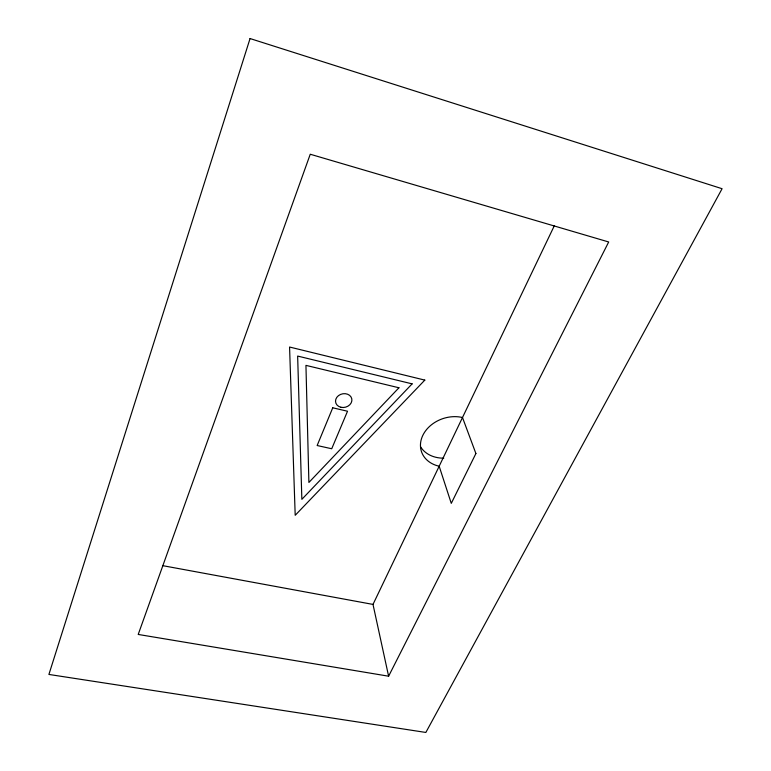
<?xml version="1.0" encoding="UTF-8"?>
<svg xmlns="http://www.w3.org/2000/svg" width="771" height="771" viewBox="0 0 771 771"><rect width="100%" height="100%" fill="white"/><g stroke="black" fill="none" stroke-linecap="round" stroke-linejoin="round"><path stroke-width="1.16" d="M388.613 676.206L608.695 241.978L310.25 154.239L138.211 634.446L388.613 676.206L373 604.416L554.359 225.672M162.623 565.635L373 604.416M443.749 458.176A30.464 24.344 -18.7 0 1 420.658 446.929M250.055 38.55L48.91 674.442L425.852 732.45L722.09 188.712L250.055 38.55M332.744 407.801L317.151 445.522L331.723 448.751L347.528 411.232L332.744 407.801M475.9 453.521L451.276 503.367L439.171 466.224A30.773 24.46 -18.7 0 1 422.797 435.413A30.773 24.46 -18.7 0 1 462.494 417.516L475.9 453.521M398.935 387.774L308.892 482.463L305.942 365.367L398.935 387.774M412.128 383.862L301.856 499.338L297.645 356.067L412.128 383.862M424.821 380.103L295.197 515.298L289.568 347.027L424.821 380.103M340.888 407.261A8.269 6.852 -13.3 0 0 351.788 398.819A8.269 6.852 -13.3 0 0 338.459 395.648A8.269 6.852 -13.3 0 0 340.888 407.261"/></g></svg>
